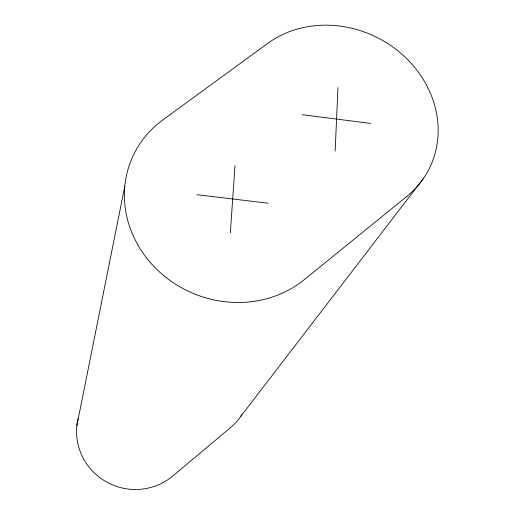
<?xml version="1.0" encoding="UTF-8"?>
<svg xmlns="http://www.w3.org/2000/svg" width="515" height="515" viewBox="0 0 515 515"><rect width="100%" height="100%" fill="white"/><g stroke="black" fill="none" stroke-linecap="round" stroke-linejoin="round"><path stroke-width="0.77" d="M335.162 151.043L337.943 87.608M230.366 232.677L234.975 165.843M76.844 425.731L124.823 186.127M240.569 416.629L423.626 178.203M196.962 194.722L268.193 203.213M302.286 114.703L370.633 123.413M78.016 418.708A58.311 57.21 19.9 0 0 104.732 480.926A58.311 57.21 19.9 0 0 172.75 476.027L230.81 427.366A57.3 55.266 29 0 0 241.883 414.62M406.856 196.415L304.14 279.761A108.446 99.685 23.4 0 1 151.03 263.32A108.446 99.685 23.4 0 1 162.798 119.963L267.755 43.363A105.021 93.498 27.7 0 1 410.996 63.165A105.021 93.498 27.7 0 1 406.856 196.415"/></g></svg>
